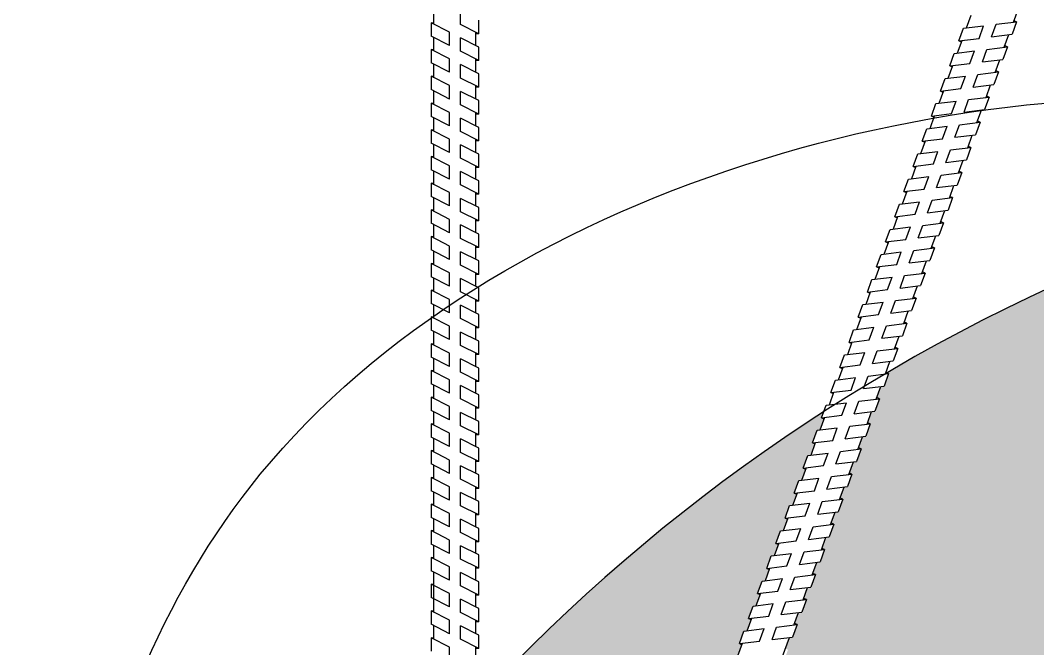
# Model space of a CAD drawing. Header units: millimetres. Extents: x -1985 to 969, y 203 to 500.
# Drawn here: x -1885.88 to -1875.23, y 438.95 to 445.53 of the extents above; entities that cross this region are included whole.
import ezdxf

# ---------------------------------------------------------------- set-up
doc = ezdxf.new("R2010")
doc.units = ezdxf.units.MM
doc.layers.add('надписи', color=7, linetype='Continuous')
doc.layers.add('ШПАЛА', color=7, linetype='Continuous')

msp = doc.modelspace()

# ---------------------------------------------------------------- hatches: boundary and pattern name
for points in [[(-1871.937, 440.537), (-1874.689, 442.29), (-1874.268, 442.982), (-1874.337, 443.067, 0.036279), (-1876.811, 441.842), (-1876.793, 441.836), (-1876.793, 441.836), (-1876.841, 441.704), (-1876.875, 441.7), (-1876.917, 441.583), (-1876.889, 441.572), (-1876.889, 441.572), (-1876.937, 441.441), (-1876.971, 441.437), (-1877.013, 441.319), (-1876.985, 441.309), (-1876.985, 441.309), (-1877.033, 441.178), (-1877.066, 441.173), (-1877.109, 441.056), (-1877.081, 441.046), (-1877.081, 441.046), (-1877.129, 440.914), (-1877.162, 440.91), (-1877.205, 440.793), (-1877.177, 440.782), (-1877.177, 440.782), (-1877.225, 440.651), (-1877.258, 440.647), (-1877.301, 440.53), (-1877.272, 440.52), (-1877.272, 440.52), (-1877.32, 440.388), (-1877.354, 440.384), (-1877.396, 440.267), (-1877.368, 440.257), (-1877.368, 440.257), (-1877.416, 440.125), (-1877.449, 440.121), (-1877.492, 440.004), (-1877.464, 439.994), (-1877.464, 439.994), (-1877.511, 439.863), (-1877.545, 439.858), (-1877.588, 439.741), (-1877.559, 439.731), (-1877.559, 439.731), (-1877.607, 439.599), (-1877.641, 439.595), (-1877.683, 439.48), (-1877.654, 439.47), (-1877.654, 439.47), (-1877.702, 439.338), (-1877.736, 439.334), (-1877.779, 439.217), (-1877.75, 439.207), (-1877.75, 439.207), (-1877.798, 439.075), (-1877.832, 439.071), (-1877.874, 438.954), (-1877.846, 438.943), (-1877.846, 438.943), (-1877.894, 438.812), (-1877.928, 438.808), (-1877.97, 438.69), (-1877.942, 438.68), (-1877.942, 438.68), (-1877.99, 438.548), (-1878.023, 438.544), (-1878.066, 438.427), (-1878.038, 438.416), (-1878.038, 438.416), (-1878.086, 438.285), (-1878.119, 438.281), (-1878.162, 438.163), (-1878.134, 438.153), (-1878.134, 438.153), (-1878.182, 438.022), (-1878.215, 438.017), (-1878.257, 437.901), (-1878.229, 437.891), (-1878.229, 437.891), (-1878.277, 437.759), (-1878.311, 437.755), (-1878.353, 437.638), (-1878.325, 437.628), (-1878.325, 437.628), (-1878.373, 437.496), (-1878.406, 437.492), (-1878.449, 437.375), (-1878.421, 437.365), (-1878.421, 437.365), (-1878.468, 437.233), (-1878.502, 437.229), (-1878.545, 437.112), (-1878.516, 437.102), (-1878.516, 437.102), (-1878.564, 436.97), (-1878.598, 436.966), (-1878.64, 436.849), (-1878.612, 436.839), (-1878.612, 436.839), (-1878.66, 436.707), (-1878.693, 436.703), (-1878.736, 436.586), (-1878.708, 436.576), (-1878.708, 436.576), (-1878.756, 436.444), (-1878.789, 436.44), (-1878.832, 436.323), (-1878.804, 436.312), (-1878.804, 436.312), (-1878.852, 436.181), (-1878.885, 436.177), (-1878.928, 436.059), (-1878.899, 436.049), (-1878.899, 436.049), (-1878.947, 435.918), (-1878.981, 435.913), (-1879.024, 435.796), (-1878.995, 435.786), (-1878.995, 435.786), (-1879.043, 435.654), (-1879.077, 435.65), (-1879.12, 435.533), (-1879.091, 435.522), (-1879.091, 435.522), (-1879.139, 435.391), (-1879.173, 435.387), (-1879.215, 435.27), (-1879.187, 435.26), (-1879.187, 435.26), (-1879.235, 435.128), (-1879.268, 435.124), (-1879.311, 435.007), (-1879.283, 434.997), (-1879.283, 434.997), (-1879.33, 434.865), (-1879.364, 434.861), (-1879.406, 434.744), (-1879.378, 434.734), (-1879.378, 434.734), (-1879.426, 434.603), (-1879.46, 434.598), (-1879.502, 434.481), (-1879.474, 434.471), (-1879.474, 434.471), (-1879.522, 434.339), (-1879.555, 434.335), (-1879.598, 434.218), (-1879.57, 434.208), (-1879.57, 434.208), (-1879.594, 434.142)], [(-1879.073, 437.033), (-1879.04, 437.037), (-1878.997, 437.155), (-1879.025, 437.165), (-1879.025, 437.165), (-1878.978, 437.297), (-1878.944, 437.301), (-1878.902, 437.417), (-1878.93, 437.428), (-1878.93, 437.428), (-1878.882, 437.559), (-1878.849, 437.563), (-1878.806, 437.681), (-1878.834, 437.691), (-1878.834, 437.691), (-1878.786, 437.822), (-1878.753, 437.827), (-1878.71, 437.943), (-1878.739, 437.953), (-1878.739, 437.953), (-1878.691, 438.085), (-1878.657, 438.089), (-1878.615, 438.206), (-1878.643, 438.216), (-1878.643, 438.216), (-1878.595, 438.348), (-1878.562, 438.352), (-1878.519, 438.47), (-1878.547, 438.48), (-1878.547, 438.48), (-1878.499, 438.612), (-1878.466, 438.616), (-1878.423, 438.733), (-1878.451, 438.743), (-1878.451, 438.743), (-1878.403, 438.875), (-1878.37, 438.879), (-1878.327, 438.996), (-1878.355, 439.007), (-1878.355, 439.007), (-1878.307, 439.138), (-1878.274, 439.142), (-1878.231, 439.26), (-1878.259, 439.27), (-1878.259, 439.27), (-1878.211, 439.401), (-1878.178, 439.406), (-1878.136, 439.521), (-1878.164, 439.531), (-1878.164, 439.531), (-1878.116, 439.662), (-1878.083, 439.667), (-1878.04, 439.784), (-1878.068, 439.794), (-1878.068, 439.794), (-1878.021, 439.926), (-1877.987, 439.93), (-1877.945, 440.047), (-1877.973, 440.057), (-1877.973, 440.057), (-1877.925, 440.188), (-1877.892, 440.192), (-1877.849, 440.31), (-1877.877, 440.32), (-1877.877, 440.32), (-1877.829, 440.452), (-1877.796, 440.456), (-1877.754, 440.572), (-1877.782, 440.582), (-1877.782, 440.582), (-1877.734, 440.714), (-1877.7, 440.718), (-1877.658, 440.835), (-1877.686, 440.846), (-1877.686, 440.846), (-1877.638, 440.977), (-1877.605, 440.981), (-1877.562, 441.099), (-1877.59, 441.109), (-1877.59, 441.109), (-1877.542, 441.241), (-1877.509, 441.245), (-1877.466, 441.362), (-1877.494, 441.372), (-1877.494, 441.372), (-1877.471, 441.436, 0.062028), (-1881.083, 438.413), (-1881.083, 438.394), (-1881.101, 438.394, 0.000235), (-1881.113, 438.381), (-1881.113, 438.27), (-1881.083, 438.255), (-1881.083, 438.115), (-1881.113, 438.115), (-1881.113, 437.99), (-1881.083, 437.975), (-1881.083, 437.835), (-1881.113, 437.835), (-1881.113, 437.711), (-1881.083, 437.696), (-1881.083, 437.556), (-1881.113, 437.556), (-1881.113, 437.431), (-1881.083, 437.415), (-1881.083, 437.275), (-1881.113, 437.275), (-1881.113, 437.151), (-1881.083, 437.136), (-1881.083, 436.996), (-1881.113, 436.996), (-1881.113, 436.871), (-1881.083, 436.856), (-1881.083, 436.716), (-1881.113, 436.716), (-1881.113, 436.591), (-1881.083, 436.575), (-1881.083, 436.435), (-1881.113, 436.435), (-1881.113, 436.311), (-1881.083, 436.295), (-1881.083, 436.155), (-1881.113, 436.155), (-1881.113, 436.03), (-1881.083, 436.015), (-1881.083, 435.875), (-1881.113, 435.875), (-1881.113, 435.75), (-1881.083, 435.735), (-1881.083, 435.595), (-1881.113, 435.595), (-1881.113, 435.471), (-1881.083, 435.456), (-1881.083, 435.316), (-1881.113, 435.316), (-1881.113, 435.191), (-1881.083, 435.175), (-1881.083, 435.035), (-1881.113, 435.035), (-1881.113, 434.911), (-1881.083, 434.896), (-1881.083, 434.756), (-1881.113, 434.756), (-1881.113, 434.631), (-1881.083, 434.616), (-1881.083, 434.476), (-1881.113, 434.476), (-1881.113, 434.351), (-1881.083, 434.336), (-1881.083, 434.196), (-1881.113, 434.196), (-1881.113, 434.071), (-1881.083, 434.056), (-1881.083, 433.916), (-1881.113, 433.916), (-1881.113, 433.791), (-1881.083, 433.776), (-1881.083, 433.636), (-1881.113, 433.636), (-1881.113, 433.511), (-1881.083, 433.495), (-1881.083, 433.355), (-1881.113, 433.355), (-1881.113, 433.23), (-1881.083, 433.215), (-1881.083, 433.075), (-1881.113, 433.075), (-1881.113, 432.95), (-1881.083, 432.935), (-1881.083, 432.795), (-1881.113, 432.795), (-1881.113, 432.671), (-1881.083, 432.656), (-1881.083, 432.516), (-1881.113, 432.516), (-1881.113, 432.391), (-1881.083, 432.375), (-1881.083, 432.235), (-1881.113, 432.235), (-1881.113, 432.111), (-1881.083, 432.096), (-1881.083, 431.956), (-1881.113, 431.956), (-1881.113, 431.831), (-1881.083, 431.816), (-1881.083, 431.676), (-1881.113, 431.676), (-1881.113, 431.553), (-1881.083, 431.538), (-1881.083, 431.511), (-1881.05, 431.515), (-1881.008, 431.63), (-1881.036, 431.64), (-1881.036, 431.64), (-1880.989, 431.771), (-1880.955, 431.776), (-1880.912, 431.893), (-1880.941, 431.903), (-1880.941, 431.903), (-1880.893, 432.035), (-1880.859, 432.039), (-1880.817, 432.155), (-1880.845, 432.166), (-1880.845, 432.166), (-1880.797, 432.297), (-1880.764, 432.301), (-1880.721, 432.419), (-1880.749, 432.429), (-1880.749, 432.429), (-1880.701, 432.561), (-1880.668, 432.565), (-1880.626, 432.681), (-1880.654, 432.691), (-1880.654, 432.691), (-1880.606, 432.823), (-1880.573, 432.827), (-1880.53, 432.944), (-1880.558, 432.955), (-1880.558, 432.955), (-1880.51, 433.086), (-1880.477, 433.09), (-1880.434, 433.208), (-1880.462, 433.218), (-1880.462, 433.218), (-1880.414, 433.35), (-1880.381, 433.354), (-1880.338, 433.471), (-1880.366, 433.481), (-1880.366, 433.481), (-1880.318, 433.613), (-1880.285, 433.617), (-1880.242, 433.735), (-1880.27, 433.745), (-1880.27, 433.745), (-1880.222, 433.876), (-1880.189, 433.88), (-1880.146, 433.998), (-1880.174, 434.008), (-1880.174, 434.008), (-1880.127, 434.14), (-1880.093, 434.144), (-1880.051, 434.261), (-1880.079, 434.271), (-1880.079, 434.271), (-1880.031, 434.402), (-1879.998, 434.407), (-1879.955, 434.524), (-1879.983, 434.534), (-1879.983, 434.534), (-1879.935, 434.666), (-1879.902, 434.67), (-1879.859, 434.787), (-1879.887, 434.797), (-1879.887, 434.797), (-1879.84, 434.928), (-1879.806, 434.932), (-1879.763, 435.05), (-1879.792, 435.06), (-1879.792, 435.06), (-1879.744, 435.192), (-1879.71, 435.196), (-1879.668, 435.312), (-1879.696, 435.322), (-1879.696, 435.322), (-1879.648, 435.454), (-1879.615, 435.458), (-1879.572, 435.575), (-1879.6, 435.586), (-1879.6, 435.586), (-1879.552, 435.717), (-1879.519, 435.721), (-1879.476, 435.839), (-1879.504, 435.849), (-1879.504, 435.849), (-1879.456, 435.981), (-1879.423, 435.985), (-1879.38, 436.102), (-1879.409, 436.112), (-1879.409, 436.112), (-1879.361, 436.244), (-1879.327, 436.248), (-1879.285, 436.366), (-1879.313, 436.376), (-1879.313, 436.376), (-1879.265, 436.507), (-1879.232, 436.511), (-1879.189, 436.629), (-1879.217, 436.639), (-1879.217, 436.639), (-1879.169, 436.771), (-1879.136, 436.775), (-1879.093, 436.892), (-1879.121, 436.902), (-1879.121, 436.902)]]:
    msp.add_hatch(color=8).paths.add_polyline_path(points)
at = {"layer": 'надписи'}
msp.add_hatch(color=161, dxfattribs=at).paths.add_polyline_path([(-1876.788, 440.495), (-1810.067, 397.979), (-1808.99, 399.664), (-1875.837, 442.034)])

# ---------------------------------------------------------------- linework, layer by layer
at = {"color": 252}
for p, q in [((-1881.583, 445.508), (-1881.583, 445.368)), ((-1881.583, 445.508), (-1881.553, 445.508)), ((-1881.39, 445.41), (-1881.583, 445.508)), ((-1881.083, 445.394), (-1881.273, 445.491)), ((-1881.083, 445.394), (-1881.083, 445.534)), ((-1876.01, 445.451), (-1875.798, 445.477)), ((-1875.668, 445.493), (-1875.453, 445.519)), ((-1875.453, 445.519), (-1875.501, 445.388)), ((-1875.453, 445.519), (-1875.481, 445.53)), ((-1881.39, 445.27), (-1881.583, 445.368)), ((-1881.083, 445.394), (-1881.113, 445.394)), ((-1876.057, 445.319), (-1876.01, 445.451)), ((-1875.715, 445.361), (-1875.501, 445.388)), ((-1881.083, 445.254), (-1881.273, 445.351)), ((-1876.057, 445.319), (-1875.846, 445.345)), ((-1876.057, 445.319), (-1876.029, 445.309)), ((-1875.763, 445.23), (-1875.548, 445.257)), ((-1875.548, 445.257), (-1875.596, 445.125)), ((-1875.548, 445.257), (-1875.576, 445.267)), ((-1881.583, 445.228), (-1881.583, 445.088)), ((-1881.583, 445.228), (-1881.553, 445.228)), ((-1881.39, 445.13), (-1881.583, 445.228)), ((-1881.083, 445.114), (-1881.273, 445.211)), ((-1881.083, 445.114), (-1881.083, 445.254)), ((-1876.153, 445.057), (-1876.105, 445.188)), ((-1876.105, 445.188), (-1875.893, 445.214)), ((-1881.39, 444.99), (-1881.583, 445.088)), ((-1881.083, 444.974), (-1881.273, 445.07)), ((-1881.083, 445.114), (-1881.113, 445.114)), ((-1876.153, 445.057), (-1875.941, 445.083)), ((-1876.153, 445.057), (-1876.125, 445.047)), ((-1875.811, 445.099), (-1875.596, 445.125)), ((-1881.583, 444.948), (-1881.583, 444.808)), ((-1881.583, 444.948), (-1881.553, 444.948)), ((-1881.39, 444.85), (-1881.583, 444.948)), ((-1881.083, 444.834), (-1881.083, 444.974)), ((-1876.201, 444.925), (-1875.989, 444.951)), ((-1875.859, 444.967), (-1875.644, 444.993)), ((-1875.644, 444.993), (-1875.692, 444.862)), ((-1875.644, 444.993), (-1875.672, 445.004)), ((-1881.083, 444.834), (-1881.273, 444.93)), ((-1881.083, 444.834), (-1881.113, 444.834)), ((-1876.249, 444.793), (-1876.201, 444.925)), ((-1875.907, 444.835), (-1875.692, 444.862)), ((-1881.39, 444.71), (-1881.583, 444.808)), ((-1881.083, 444.693), (-1881.273, 444.79)), ((-1876.249, 444.793), (-1876.037, 444.819)), ((-1876.249, 444.793), (-1876.221, 444.783)), ((-1875.955, 444.704), (-1875.74, 444.731)), ((-1875.74, 444.731), (-1875.788, 444.599)), ((-1875.74, 444.731), (-1875.768, 444.741)), ((-1881.583, 444.668), (-1881.583, 444.528)), ((-1881.583, 444.668), (-1881.553, 444.668)), ((-1881.39, 444.569), (-1881.583, 444.668)), ((-1881.083, 444.553), (-1881.273, 444.65)), ((-1881.083, 444.553), (-1881.083, 444.693)), ((-1876.345, 444.531), (-1876.297, 444.662)), ((-1876.297, 444.662), (-1876.085, 444.688)), ((-1881.39, 444.429), (-1881.583, 444.528)), ((-1881.083, 444.413), (-1881.273, 444.51)), ((-1881.083, 444.553), (-1881.113, 444.553)), ((-1876.345, 444.531), (-1876.133, 444.557)), ((-1876.345, 444.531), (-1876.316, 444.52)), ((-1876.002, 444.573), (-1875.788, 444.599)), ((-1881.083, 444.273), (-1881.083, 444.413)), ((-1876.392, 444.399), (-1876.181, 444.425)), ((-1876.05, 444.441), (-1875.836, 444.467)), ((-1875.836, 444.467), (-1875.883, 444.336)), ((-1875.836, 444.467), (-1875.864, 444.478)), ((-1881.583, 444.387), (-1881.583, 444.247)), ((-1881.583, 444.387), (-1881.553, 444.387)), ((-1881.39, 444.289), (-1881.583, 444.387)), ((-1881.083, 444.273), (-1881.273, 444.37)), ((-1876.44, 444.267), (-1876.392, 444.399)), ((-1876.098, 444.309), (-1875.883, 444.336)), ((-1881.39, 444.149), (-1881.583, 444.247)), ((-1881.083, 444.133), (-1881.273, 444.23)), ((-1881.083, 444.273), (-1881.113, 444.273)), ((-1876.44, 444.267), (-1876.229, 444.293)), ((-1876.44, 444.267), (-1876.412, 444.257)), ((-1876.146, 444.178), (-1875.931, 444.204)), ((-1875.931, 444.204), (-1875.979, 444.072)), ((-1875.931, 444.204), (-1875.96, 444.214)), ((-1881.583, 444.108), (-1881.583, 443.968)), ((-1881.583, 444.108), (-1881.553, 444.108)), ((-1881.39, 444.01), (-1881.583, 444.108)), ((-1881.083, 443.993), (-1881.273, 444.09)), ((-1881.083, 443.993), (-1881.083, 444.133)), ((-1876.536, 444.004), (-1876.488, 444.136)), ((-1876.488, 444.136), (-1876.276, 444.162)), ((-1881.083, 443.993), (-1881.113, 443.993)), ((-1876.536, 444.004), (-1876.324, 444.03)), ((-1876.536, 444.004), (-1876.508, 443.994)), ((-1876.194, 444.046), (-1875.979, 444.072)), ((-1881.39, 443.87), (-1881.583, 443.968)), ((-1881.083, 443.854), (-1881.273, 443.95)), ((-1876.632, 443.741), (-1876.584, 443.872)), ((-1876.584, 443.872), (-1876.372, 443.898)), ((-1876.242, 443.914), (-1876.027, 443.941)), ((-1876.027, 443.941), (-1876.075, 443.809)), ((-1876.027, 443.941), (-1876.055, 443.951)), ((-1881.583, 443.828), (-1881.583, 443.688)), ((-1881.583, 443.828), (-1881.553, 443.828)), ((-1881.39, 443.73), (-1881.583, 443.828)), ((-1881.083, 443.714), (-1881.273, 443.81)), ((-1881.083, 443.714), (-1881.083, 443.854)), ((-1876.632, 443.741), (-1876.42, 443.767)), ((-1876.29, 443.783), (-1876.075, 443.809)), ((-1881.39, 443.59), (-1881.583, 443.688)), ((-1881.083, 443.573), (-1881.273, 443.67)), ((-1881.083, 443.714), (-1881.113, 443.714)), ((-1876.632, 443.741), (-1876.604, 443.731)), ((-1876.338, 443.651), (-1876.123, 443.677)), ((-1876.123, 443.677), (-1876.171, 443.546)), ((-1876.123, 443.677), (-1876.151, 443.687)), ((-1881.083, 443.433), (-1881.083, 443.573)), ((-1876.728, 443.477), (-1876.68, 443.609)), ((-1876.68, 443.609), (-1876.468, 443.635)), ((-1881.583, 443.549), (-1881.583, 443.409)), ((-1881.583, 443.549), (-1881.553, 443.549)), ((-1881.39, 443.45), (-1881.583, 443.549)), ((-1881.083, 443.433), (-1881.273, 443.53)), ((-1876.728, 443.477), (-1876.516, 443.503)), ((-1876.728, 443.477), (-1876.7, 443.467)), ((-1876.386, 443.519), (-1876.171, 443.546)), ((-1881.39, 443.31), (-1881.583, 443.409)), ((-1881.083, 443.294), (-1881.273, 443.391)), ((-1881.083, 443.433), (-1881.113, 443.433)), ((-1876.824, 443.214), (-1876.776, 443.345)), ((-1876.776, 443.345), (-1876.564, 443.371)), ((-1876.434, 443.387), (-1876.219, 443.414)), ((-1876.219, 443.414), (-1876.267, 443.282)), ((-1876.219, 443.414), (-1876.247, 443.424)), ((-1881.583, 443.269), (-1881.583, 443.129)), ((-1881.583, 443.269), (-1881.553, 443.269)), ((-1881.39, 443.17), (-1881.583, 443.269)), ((-1881.083, 443.154), (-1881.273, 443.251)), ((-1881.083, 443.154), (-1881.083, 443.294)), ((-1876.824, 443.214), (-1876.612, 443.24)), ((-1876.482, 443.256), (-1876.267, 443.282)), ((-1881.39, 443.03), (-1881.583, 443.129)), ((-1881.083, 443.154), (-1881.113, 443.154)), ((-1876.824, 443.214), (-1876.796, 443.204)), ((-1876.529, 443.125), (-1876.314, 443.152)), ((-1876.314, 443.152), (-1876.362, 443.02)), ((-1876.314, 443.152), (-1876.343, 443.162)), ((-1881.083, 443.014), (-1881.273, 443.111)), ((-1876.919, 442.952), (-1876.871, 443.083)), ((-1876.871, 443.083), (-1876.66, 443.109)), ((-1876.577, 442.994), (-1876.362, 443.02)), ((-1881.583, 442.988), (-1881.583, 442.848)), ((-1881.583, 442.988), (-1881.553, 442.988)), ((-1881.39, 442.89), (-1881.583, 442.988)), ((-1881.083, 442.874), (-1881.273, 442.971)), ((-1881.083, 442.874), (-1881.083, 443.014)), ((-1876.919, 442.952), (-1876.707, 442.978)), ((-1876.919, 442.952), (-1876.891, 442.941)), ((-1881.39, 442.75), (-1881.583, 442.848)), ((-1881.083, 442.733), (-1881.273, 442.83)), ((-1881.083, 442.874), (-1881.113, 442.874)), ((-1877.015, 442.688), (-1876.967, 442.82)), ((-1876.967, 442.82), (-1876.755, 442.846)), ((-1876.625, 442.862), (-1876.41, 442.888)), ((-1876.41, 442.888), (-1876.458, 442.757)), ((-1876.41, 442.888), (-1876.439, 442.899)), ((-1881.583, 442.708), (-1881.583, 442.568)), ((-1881.583, 442.708), (-1881.553, 442.708)), ((-1881.39, 442.61), (-1881.583, 442.708)), ((-1881.083, 442.593), (-1881.083, 442.733)), ((-1877.015, 442.688), (-1876.803, 442.714)), ((-1876.673, 442.73), (-1876.458, 442.757)), ((-1881.083, 442.593), (-1881.273, 442.69)), ((-1881.083, 442.593), (-1881.113, 442.593)), ((-1877.015, 442.688), (-1876.987, 442.678)), ((-1876.721, 442.599), (-1876.506, 442.626)), ((-1876.506, 442.626), (-1876.554, 442.494)), ((-1876.506, 442.626), (-1876.534, 442.636)), ((-1881.39, 442.47), (-1881.583, 442.568)), ((-1881.083, 442.453), (-1881.273, 442.55)), ((-1877.111, 442.426), (-1877.063, 442.557)), ((-1877.063, 442.557), (-1876.851, 442.583)), ((-1876.769, 442.468), (-1876.554, 442.494)), ((-1881.583, 442.428), (-1881.583, 442.288)), ((-1881.583, 442.428), (-1881.553, 442.428)), ((-1881.39, 442.33), (-1881.583, 442.428)), ((-1881.083, 442.313), (-1881.273, 442.41)), ((-1881.083, 442.313), (-1881.083, 442.453)), ((-1877.111, 442.426), (-1876.899, 442.452)), ((-1877.111, 442.426), (-1877.083, 442.416)), ((-1881.39, 442.19), (-1881.583, 442.288)), ((-1881.083, 442.313), (-1881.113, 442.313)), ((-1877.206, 442.162), (-1877.159, 442.294)), ((-1877.159, 442.294), (-1876.947, 442.32)), ((-1876.816, 442.336), (-1876.602, 442.362)), ((-1876.602, 442.362), (-1876.649, 442.231)), ((-1876.602, 442.362), (-1876.63, 442.373)), ((-1881.083, 442.173), (-1881.273, 442.27)), ((-1881.083, 442.033), (-1881.083, 442.173)), ((-1877.206, 442.162), (-1876.995, 442.188)), ((-1876.864, 442.204), (-1876.649, 442.231)), ((-1881.583, 442.148), (-1881.583, 442.008)), ((-1881.583, 442.148), (-1881.553, 442.148)), ((-1881.39, 442.049), (-1881.583, 442.148)), ((-1881.083, 442.033), (-1881.273, 442.13)), ((-1877.206, 442.162), (-1877.178, 442.152)), ((-1876.912, 442.073), (-1876.697, 442.099)), ((-1876.697, 442.099), (-1876.745, 441.967)), ((-1876.697, 442.099), (-1876.726, 442.109)), ((-1881.39, 441.909), (-1881.583, 442.008)), ((-1881.083, 441.893), (-1881.273, 441.99)), ((-1881.083, 442.033), (-1881.113, 442.033)), ((-1877.302, 441.899), (-1877.254, 442.031)), ((-1877.254, 442.031), (-1877.043, 442.057)), ((-1876.96, 441.941), (-1876.745, 441.967)), ((-1881.583, 441.867), (-1881.583, 441.727)), ((-1881.583, 441.867), (-1881.553, 441.867)), ((-1881.39, 441.769), (-1881.583, 441.867)), ((-1881.083, 441.753), (-1881.273, 441.85)), ((-1881.083, 441.753), (-1881.083, 441.893)), ((-1877.302, 441.899), (-1877.091, 441.925)), ((-1877.302, 441.899), (-1877.274, 441.889)), ((-1881.083, 441.753), (-1881.113, 441.753)), ((-1877.398, 441.636), (-1877.35, 441.767)), ((-1877.35, 441.767), (-1877.138, 441.793)), ((-1877.008, 441.809), (-1876.793, 441.836)), ((-1876.793, 441.836), (-1876.841, 441.704)), ((-1876.793, 441.836), (-1876.822, 441.846)), ((-1881.39, 441.629), (-1881.583, 441.727)), ((-1881.083, 441.612), (-1881.273, 441.709)), ((-1877.398, 441.636), (-1877.186, 441.662)), ((-1877.398, 441.636), (-1877.37, 441.626)), ((-1877.056, 441.678), (-1876.841, 441.704)), ((-1881.583, 441.587), (-1881.583, 441.447)), ((-1881.583, 441.587), (-1881.553, 441.587)), ((-1881.39, 441.489), (-1881.583, 441.587)), ((-1881.083, 441.472), (-1881.273, 441.569)), ((-1881.083, 441.472), (-1881.083, 441.612)), ((-1877.446, 441.504), (-1877.234, 441.53)), ((-1877.104, 441.546), (-1876.889, 441.572)), ((-1876.889, 441.572), (-1876.937, 441.441)), ((-1876.889, 441.572), (-1876.917, 441.583)), ((-1881.39, 441.349), (-1881.583, 441.447)), ((-1881.083, 441.332), (-1881.273, 441.429)), ((-1881.083, 441.472), (-1881.113, 441.472)), ((-1877.494, 441.372), (-1877.446, 441.504)), ((-1877.152, 441.414), (-1876.937, 441.441)), ((-1881.083, 441.192), (-1881.083, 441.332)), ((-1877.494, 441.372), (-1877.282, 441.399)), ((-1877.494, 441.372), (-1877.466, 441.362)), ((-1876.985, 441.309), (-1877.013, 441.319)), ((-1881.583, 441.308), (-1881.583, 441.168)), ((-1881.583, 441.308), (-1881.553, 441.308)), ((-1881.39, 441.21), (-1881.583, 441.308)), ((-1881.083, 441.192), (-1881.273, 441.289)), ((-1877.59, 441.109), (-1877.542, 441.241)), ((-1877.542, 441.241), (-1877.33, 441.267)), ((-1877.2, 441.283), (-1876.985, 441.309)), ((-1876.985, 441.309), (-1877.033, 441.178)), ((-1881.39, 441.07), (-1881.583, 441.168)), ((-1881.083, 441.053), (-1881.273, 441.15)), ((-1881.083, 441.192), (-1881.113, 441.192)), ((-1877.59, 441.109), (-1877.378, 441.135)), ((-1877.59, 441.109), (-1877.562, 441.099)), ((-1877.248, 441.151), (-1877.033, 441.178)), ((-1881.583, 441.028), (-1881.583, 440.888)), ((-1881.583, 441.028), (-1881.553, 441.028)), ((-1881.39, 440.929), (-1881.583, 441.028)), ((-1881.083, 440.913), (-1881.273, 441.01)), ((-1881.083, 440.913), (-1881.083, 441.053)), ((-1877.638, 440.977), (-1877.426, 441.003)), ((-1877.296, 441.019), (-1877.081, 441.046)), ((-1877.081, 441.046), (-1877.129, 440.914)), ((-1877.081, 441.046), (-1877.109, 441.056)), ((-1881.083, 440.913), (-1881.113, 440.913)), ((-1877.686, 440.846), (-1877.638, 440.977)), ((-1877.344, 440.888), (-1877.129, 440.914)), ((-1881.39, 440.789), (-1881.583, 440.888)), ((-1881.083, 440.773), (-1881.273, 440.87)), ((-1877.686, 440.846), (-1877.474, 440.872)), ((-1877.686, 440.846), (-1877.658, 440.835)), ((-1877.392, 440.756), (-1877.177, 440.782)), ((-1877.177, 440.782), (-1877.225, 440.651)), ((-1877.177, 440.782), (-1877.205, 440.793)), ((-1881.583, 440.748), (-1881.583, 440.608)), ((-1881.583, 440.748), (-1881.553, 440.748)), ((-1881.39, 440.65), (-1881.583, 440.748)), ((-1881.083, 440.633), (-1881.273, 440.73)), ((-1881.083, 440.633), (-1881.083, 440.773)), ((-1877.782, 440.582), (-1877.734, 440.714)), ((-1877.734, 440.714), (-1877.522, 440.74)), ((-1881.39, 440.51), (-1881.583, 440.608)), ((-1881.083, 440.494), (-1881.273, 440.59)), ((-1881.083, 440.633), (-1881.113, 440.633)), ((-1877.782, 440.582), (-1877.57, 440.608)), ((-1877.782, 440.582), (-1877.754, 440.572)), ((-1877.439, 440.624), (-1877.225, 440.651)), ((-1881.583, 440.468), (-1881.583, 440.328)), ((-1881.583, 440.468), (-1881.553, 440.468)), ((-1881.39, 440.37), (-1881.583, 440.468)), ((-1881.083, 440.354), (-1881.083, 440.494)), ((-1877.829, 440.452), (-1877.617, 440.478)), ((-1877.487, 440.494), (-1877.272, 440.52)), ((-1877.272, 440.52), (-1877.32, 440.388)), ((-1877.272, 440.52), (-1877.301, 440.53)), ((-1881.083, 440.354), (-1881.273, 440.45)), ((-1877.877, 440.32), (-1877.829, 440.452)), ((-1877.535, 440.362), (-1877.32, 440.388)), ((-1881.39, 440.23), (-1881.583, 440.328)), ((-1881.083, 440.213), (-1881.273, 440.31)), ((-1881.083, 440.354), (-1881.113, 440.354)), ((-1877.877, 440.32), (-1877.665, 440.346)), ((-1877.877, 440.32), (-1877.849, 440.31)), ((-1877.583, 440.23), (-1877.368, 440.257)), ((-1877.368, 440.257), (-1877.416, 440.125)), ((-1877.368, 440.257), (-1877.396, 440.267)), ((-1881.583, 440.19), (-1881.583, 440.05)), ((-1881.583, 440.19), (-1881.553, 440.19)), ((-1881.39, 440.092), (-1881.583, 440.19)), ((-1881.083, 440.073), (-1881.273, 440.17)), ((-1881.083, 440.073), (-1881.083, 440.213)), ((-1877.973, 440.057), (-1877.925, 440.188)), ((-1877.925, 440.188), (-1877.713, 440.214)), ((-1881.39, 439.952), (-1881.583, 440.05)), ((-1881.083, 440.073), (-1881.113, 440.073)), ((-1877.973, 440.057), (-1877.761, 440.083)), ((-1877.973, 440.057), (-1877.945, 440.047)), ((-1877.631, 440.099), (-1877.416, 440.125)), ((-1881.083, 439.936), (-1881.273, 440.032)), ((-1881.083, 439.796), (-1881.083, 439.936)), ((-1878.021, 439.926), (-1877.809, 439.952)), ((-1877.678, 439.968), (-1877.464, 439.994)), ((-1877.464, 439.994), (-1877.511, 439.863)), ((-1877.464, 439.994), (-1877.492, 440.004)), ((-1881.583, 439.91), (-1881.583, 439.77)), ((-1881.583, 439.91), (-1881.553, 439.91)), ((-1881.39, 439.812), (-1881.583, 439.91)), ((-1881.083, 439.796), (-1881.273, 439.892)), ((-1878.068, 439.794), (-1878.021, 439.926)), ((-1877.726, 439.836), (-1877.511, 439.863)), ((-1881.39, 439.672), (-1881.583, 439.77)), ((-1881.083, 439.655), (-1881.273, 439.752)), ((-1881.083, 439.796), (-1881.113, 439.796)), ((-1878.068, 439.794), (-1877.857, 439.82)), ((-1878.068, 439.794), (-1878.04, 439.784)), ((-1877.774, 439.704), (-1877.559, 439.731)), ((-1877.559, 439.731), (-1877.607, 439.599)), ((-1877.559, 439.731), (-1877.588, 439.741)), ((-1881.583, 439.63), (-1881.583, 439.49)), ((-1881.583, 439.63), (-1881.553, 439.63)), ((-1881.39, 439.532), (-1881.583, 439.63)), ((-1881.083, 439.515), (-1881.273, 439.612)), ((-1881.083, 439.515), (-1881.083, 439.655)), ((-1878.164, 439.531), (-1878.116, 439.662)), ((-1878.116, 439.662), (-1877.905, 439.689)), ((-1881.083, 439.515), (-1881.113, 439.515)), ((-1878.164, 439.531), (-1877.952, 439.557)), ((-1878.164, 439.531), (-1878.136, 439.521)), ((-1877.822, 439.573), (-1877.607, 439.599)), ((-1881.39, 439.392), (-1881.583, 439.49)), ((-1881.083, 439.375), (-1881.273, 439.472)), ((-1878.259, 439.27), (-1878.211, 439.401)), ((-1878.211, 439.401), (-1878, 439.427)), ((-1877.869, 439.443), (-1877.654, 439.47)), ((-1877.654, 439.47), (-1877.702, 439.338)), ((-1877.654, 439.47), (-1877.683, 439.48)), ((-1881.583, 439.35), (-1881.583, 439.21)), ((-1881.583, 439.35), (-1881.553, 439.35)), ((-1881.39, 439.251), (-1881.583, 439.35)), ((-1881.083, 439.235), (-1881.273, 439.332)), ((-1881.083, 439.235), (-1881.083, 439.375)), ((-1878.259, 439.27), (-1878.047, 439.296)), ((-1877.917, 439.312), (-1877.702, 439.338)), ((-1881.39, 439.111), (-1881.583, 439.21)), ((-1881.083, 439.095), (-1881.273, 439.192)), ((-1881.083, 439.235), (-1881.113, 439.235)), ((-1878.259, 439.27), (-1878.231, 439.26)), ((-1877.965, 439.18), (-1877.75, 439.207)), ((-1877.75, 439.207), (-1877.798, 439.075)), ((-1877.75, 439.207), (-1877.779, 439.217)), ((-1881.083, 438.955), (-1881.083, 439.095)), ((-1878.355, 439.007), (-1878.307, 439.138)), ((-1878.307, 439.138), (-1878.095, 439.164)), ((-1881.583, 439.069), (-1881.583, 438.929)), ((-1881.583, 439.069), (-1881.553, 439.069)), ((-1881.39, 438.971), (-1881.583, 439.069)), ((-1881.083, 438.955), (-1881.273, 439.052)), ((-1878.355, 439.007), (-1878.143, 439.033)), ((-1878.355, 439.007), (-1878.327, 438.996)), ((-1878.013, 439.049), (-1877.798, 439.075)), ((-1881.083, 438.955), (-1881.113, 438.955))]:
    msp.add_line(p, q, dxfattribs=at)
at = {"layer": 'надписи'}
msp.add_arc((-1867.143, 425.423), 19.055, 112.1814, 163.494, dxfattribs=at)
at = {"layer": 'надписи', "color": 7, "start_tangent": (0.267874, 0.963454)}
msp.add_spline([(-1886.013, 430.746), (-1883.37, 440.78), (-1872.005, 444.609), (-1859.592, 438.328), (-1850.496, 433.493), (-1847.294, 430.68)], degree=3, dxfattribs=at)
at = {"layer": 'ШПАЛА', "color": 252}
for p, q in [((-1881.553, 445.493), (-1881.553, 445.633)), ((-1881.273, 445.491), (-1881.273, 445.631)), ((-1875.976, 445.455), (-1875.928, 445.587)), ((-1875.486, 445.515), (-1875.438, 445.647)), ((-1875.846, 445.345), (-1875.798, 445.477)), ((-1875.715, 445.361), (-1875.668, 445.493)), ((-1881.39, 445.27), (-1881.39, 445.41)), ((-1881.113, 445.269), (-1881.113, 445.409)), ((-1875.582, 445.253), (-1875.534, 445.384)), ((-1881.553, 445.213), (-1881.553, 445.353)), ((-1881.273, 445.211), (-1881.273, 445.351)), ((-1876.072, 445.192), (-1876.024, 445.323)), ((-1875.941, 445.083), (-1875.893, 445.214)), ((-1875.811, 445.099), (-1875.763, 445.23)), ((-1881.553, 444.933), (-1881.553, 445.073)), ((-1881.39, 444.99), (-1881.39, 445.13)), ((-1881.273, 444.93), (-1881.273, 445.07)), ((-1881.113, 444.989), (-1881.113, 445.129)), ((-1876.168, 444.929), (-1876.12, 445.061)), ((-1875.678, 444.989), (-1875.63, 445.121)), ((-1876.037, 444.819), (-1875.989, 444.951)), ((-1875.907, 444.835), (-1875.859, 444.967)), ((-1881.39, 444.71), (-1881.39, 444.85)), ((-1881.113, 444.709), (-1881.113, 444.849)), ((-1875.773, 444.726), (-1875.725, 444.858)), ((-1881.553, 444.652), (-1881.553, 444.793)), ((-1881.273, 444.65), (-1881.273, 444.79)), ((-1876.263, 444.666), (-1876.216, 444.798)), ((-1876.133, 444.557), (-1876.085, 444.688)), ((-1876.002, 444.573), (-1875.955, 444.704)), ((-1881.553, 444.372), (-1881.553, 444.512)), ((-1881.39, 444.429), (-1881.39, 444.569)), ((-1881.273, 444.37), (-1881.273, 444.51)), ((-1881.113, 444.428), (-1881.113, 444.569)), ((-1876.359, 444.403), (-1876.311, 444.535)), ((-1875.869, 444.463), (-1875.821, 444.595)), ((-1876.229, 444.293), (-1876.181, 444.425)), ((-1876.098, 444.309), (-1876.05, 444.441)), ((-1875.965, 444.2), (-1875.917, 444.332)), ((-1881.553, 444.093), (-1881.553, 444.232)), ((-1881.39, 444.149), (-1881.39, 444.289)), ((-1881.273, 444.09), (-1881.273, 444.23)), ((-1881.113, 444.148), (-1881.113, 444.288)), ((-1876.455, 444.14), (-1876.407, 444.271)), ((-1876.324, 444.03), (-1876.276, 444.162)), ((-1876.194, 444.046), (-1876.146, 444.178)), ((-1881.39, 443.87), (-1881.39, 444.01)), ((-1881.113, 443.869), (-1881.113, 444.008)), ((-1876.551, 443.876), (-1876.503, 444.008)), ((-1876.061, 443.937), (-1876.013, 444.068)), ((-1881.553, 443.813), (-1881.553, 443.953)), ((-1881.273, 443.81), (-1881.273, 443.95)), ((-1876.42, 443.767), (-1876.372, 443.898)), ((-1876.29, 443.783), (-1876.242, 443.914)), ((-1876.157, 443.673), (-1876.109, 443.805)), ((-1881.553, 443.533), (-1881.553, 443.673)), ((-1881.39, 443.59), (-1881.39, 443.73)), ((-1881.273, 443.53), (-1881.273, 443.67)), ((-1881.113, 443.589), (-1881.113, 443.729)), ((-1876.647, 443.613), (-1876.599, 443.745)), ((-1876.516, 443.503), (-1876.468, 443.635)), ((-1876.386, 443.519), (-1876.338, 443.651)), ((-1881.39, 443.31), (-1881.39, 443.45)), ((-1881.113, 443.309), (-1881.113, 443.449)), ((-1876.743, 443.35), (-1876.695, 443.481)), ((-1876.252, 443.41), (-1876.205, 443.541)), ((-1881.553, 443.253), (-1881.553, 443.393)), ((-1881.273, 443.251), (-1881.273, 443.391)), ((-1876.612, 443.24), (-1876.564, 443.371)), ((-1876.482, 443.256), (-1876.434, 443.387)), ((-1876.348, 443.147), (-1876.3, 443.278)), ((-1881.39, 443.03), (-1881.39, 443.17)), ((-1881.113, 443.029), (-1881.113, 443.169)), ((-1876.838, 443.087), (-1876.791, 443.218)), ((-1876.577, 442.994), (-1876.529, 443.125)), ((-1881.553, 442.973), (-1881.553, 443.113)), ((-1881.273, 442.971), (-1881.273, 443.111)), ((-1876.707, 442.978), (-1876.66, 443.109)), ((-1876.934, 442.824), (-1876.886, 442.956)), ((-1876.444, 442.884), (-1876.396, 443.016)), ((-1881.553, 442.693), (-1881.553, 442.833)), ((-1881.39, 442.75), (-1881.39, 442.89)), ((-1881.273, 442.69), (-1881.273, 442.83)), ((-1881.113, 442.749), (-1881.113, 442.889)), ((-1876.803, 442.714), (-1876.755, 442.846)), ((-1876.673, 442.73), (-1876.625, 442.862)), ((-1876.539, 442.622), (-1876.492, 442.753)), ((-1881.39, 442.47), (-1881.39, 442.61)), ((-1881.113, 442.469), (-1881.113, 442.609)), ((-1877.029, 442.561), (-1876.982, 442.692)), ((-1876.769, 442.468), (-1876.721, 442.599)), ((-1881.553, 442.413), (-1881.553, 442.553)), ((-1881.273, 442.41), (-1881.273, 442.55)), ((-1876.899, 442.452), (-1876.851, 442.583)), ((-1876.635, 442.358), (-1876.587, 442.49)), ((-1877.125, 442.298), (-1877.077, 442.43)), ((-1881.39, 442.19), (-1881.39, 442.33)), ((-1881.113, 442.188), (-1881.113, 442.329)), ((-1876.995, 442.188), (-1876.947, 442.32)), ((-1876.864, 442.204), (-1876.816, 442.336)), ((-1881.553, 442.132), (-1881.553, 442.273)), ((-1881.273, 442.13), (-1881.273, 442.27)), ((-1877.221, 442.035), (-1877.173, 442.167)), ((-1876.731, 442.095), (-1876.683, 442.227)), ((-1876.96, 441.941), (-1876.912, 442.073)), ((-1881.553, 441.852), (-1881.553, 441.992)), ((-1881.39, 441.909), (-1881.39, 442.049)), ((-1881.273, 441.85), (-1881.273, 441.99)), ((-1881.113, 441.908), (-1881.113, 442.048)), ((-1877.091, 441.925), (-1877.043, 442.057)), ((-1876.827, 441.832), (-1876.779, 441.963)), ((-1877.317, 441.771), (-1877.269, 441.903)), ((-1881.39, 441.629), (-1881.39, 441.769)), ((-1881.113, 441.628), (-1881.113, 441.768)), ((-1877.186, 441.662), (-1877.138, 441.793)), ((-1877.056, 441.678), (-1877.008, 441.809)), ((-1881.553, 441.572), (-1881.553, 441.712)), ((-1881.273, 441.569), (-1881.273, 441.709)), ((-1877.413, 441.508), (-1877.365, 441.64)), ((-1876.923, 441.568), (-1876.875, 441.7)), ((-1877.282, 441.399), (-1877.234, 441.53)), ((-1877.152, 441.414), (-1877.104, 441.546)), ((-1881.553, 441.293), (-1881.553, 441.432)), ((-1881.39, 441.349), (-1881.39, 441.489)), ((-1881.273, 441.289), (-1881.273, 441.429)), ((-1881.113, 441.347), (-1881.113, 441.488)), ((-1877.019, 441.305), (-1876.971, 441.437)), ((-1877.509, 441.245), (-1877.461, 441.377)), ((-1881.39, 441.07), (-1881.39, 441.21)), ((-1877.378, 441.135), (-1877.33, 441.267)), ((-1877.248, 441.151), (-1877.2, 441.283)), ((-1881.553, 441.012), (-1881.553, 441.153)), ((-1881.273, 441.01), (-1881.273, 441.15)), ((-1881.113, 441.068), (-1881.113, 441.207)), ((-1877.605, 440.981), (-1877.557, 441.113)), ((-1877.114, 441.041), (-1877.066, 441.173)), ((-1877.474, 440.872), (-1877.426, 441.003)), ((-1877.344, 440.888), (-1877.296, 441.019)), ((-1881.39, 440.789), (-1881.39, 440.929)), ((-1881.113, 440.788), (-1881.113, 440.928)), ((-1877.21, 440.778), (-1877.162, 440.91)), ((-1881.553, 440.733), (-1881.553, 440.872)), ((-1881.273, 440.73), (-1881.273, 440.87)), ((-1877.7, 440.718), (-1877.652, 440.85)), ((-1877.57, 440.608), (-1877.522, 440.74)), ((-1877.439, 440.624), (-1877.392, 440.756)), ((-1881.553, 440.453), (-1881.553, 440.593)), ((-1881.39, 440.51), (-1881.39, 440.65)), ((-1881.273, 440.45), (-1881.273, 440.59)), ((-1881.113, 440.509), (-1881.113, 440.648)), ((-1877.796, 440.456), (-1877.748, 440.586)), ((-1877.306, 440.516), (-1877.258, 440.647)), ((-1877.665, 440.346), (-1877.617, 440.478)), ((-1877.535, 440.362), (-1877.487, 440.494)), ((-1881.39, 440.23), (-1881.39, 440.37)), ((-1881.113, 440.229), (-1881.113, 440.369)), ((-1877.402, 440.253), (-1877.354, 440.384)), ((-1881.553, 440.175), (-1881.553, 440.313)), ((-1881.273, 440.17), (-1881.273, 440.31)), ((-1877.892, 440.192), (-1877.844, 440.324)), ((-1877.761, 440.083), (-1877.713, 440.214)), ((-1877.631, 440.099), (-1877.583, 440.23)), ((-1881.39, 439.952), (-1881.39, 440.092)), ((-1881.113, 439.951), (-1881.113, 440.089)), ((-1877.987, 439.93), (-1877.94, 440.061)), ((-1877.497, 439.99), (-1877.449, 440.121)), ((-1881.553, 439.895), (-1881.553, 440.035)), ((-1881.273, 439.892), (-1881.273, 440.032)), ((-1877.857, 439.82), (-1877.809, 439.952)), ((-1877.726, 439.836), (-1877.678, 439.968)), ((-1877.593, 439.727), (-1877.545, 439.858)), ((-1881.553, 439.334), (-1881.553, 439.755)), ((-1881.39, 439.672), (-1881.39, 439.812)), ((-1881.273, 439.612), (-1881.273, 439.752)), ((-1881.113, 439.671), (-1881.113, 439.811)), ((-1878.083, 439.667), (-1878.035, 439.798)), ((-1877.952, 439.557), (-1877.905, 439.689)), ((-1877.822, 439.573), (-1877.774, 439.704)), ((-1881.39, 439.392), (-1881.39, 439.532)), ((-1881.113, 439.39), (-1881.113, 439.531)), ((-1878.178, 439.406), (-1878.131, 439.535)), ((-1877.688, 439.466), (-1877.641, 439.595)), ((-1881.273, 439.332), (-1881.273, 439.472)), ((-1878.047, 439.296), (-1878, 439.427)), ((-1877.917, 439.312), (-1877.869, 439.443)), ((-1877.784, 439.202), (-1877.736, 439.334)), ((-1881.553, 439.054), (-1881.553, 439.194)), ((-1881.39, 439.111), (-1881.39, 439.251)), ((-1881.273, 439.052), (-1881.273, 439.192)), ((-1881.113, 439.11), (-1881.113, 439.25)), ((-1878.274, 439.142), (-1878.226, 439.274)), ((-1878.143, 439.033), (-1878.095, 439.164)), ((-1878.013, 439.049), (-1877.965, 439.18)), ((-1878.37, 438.879), (-1878.322, 439.011)), ((-1877.975, 438.676), (-1877.832, 439.071)), ((-1881.39, 438.831), (-1881.39, 438.971)), ((-1881.113, 438.83), (-1881.113, 438.97))]:
    msp.add_line(p, q, dxfattribs=at)

doc.saveas('drawing.dxf')
